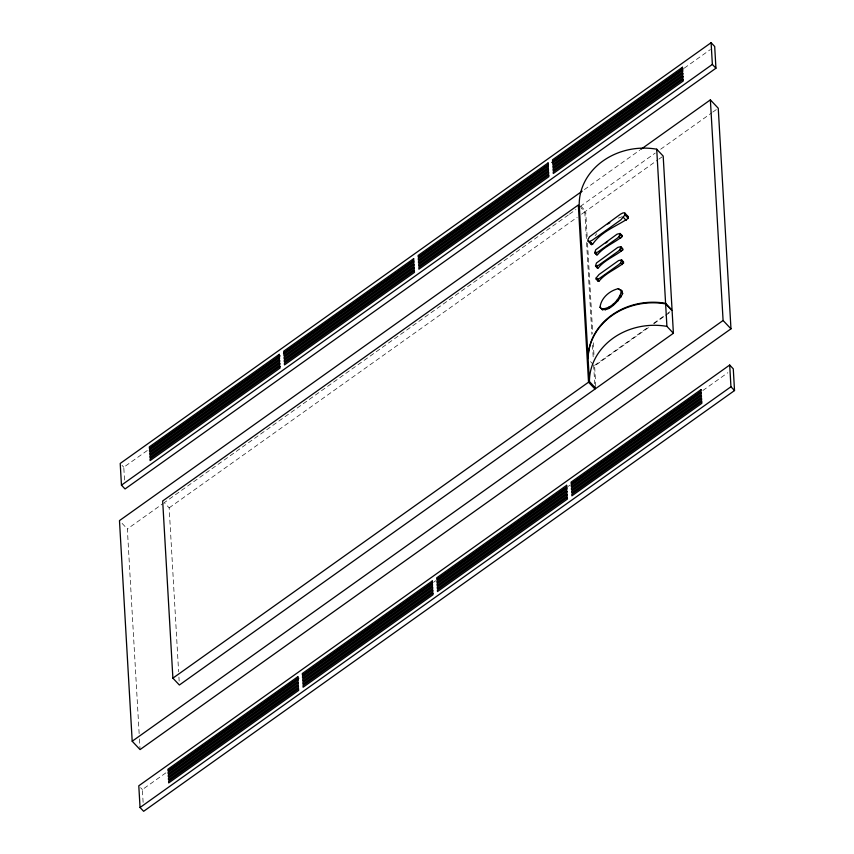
<?xml version="1.0" encoding="UTF-8"?>
<svg xmlns="http://www.w3.org/2000/svg" width="854" height="854" viewBox="0 0 854 854"><rect width="100%" height="100%" fill="white"/><g stroke="black" fill="none" stroke-linecap="round" stroke-linejoin="round"><path stroke-width="0.64" stroke-dasharray="4.27 3.2" d="M595.121 235.693L596.797 233.654M124.524 480.012L123.787 467.234L148.777 449.45M684.267 68.149L710.347 49.585M584.371 189.588L639.763 150.144M139.149 733.629L127.353 528.957L163.189 503.433M568.348 214.952L164.278 502.664L169.156 507.842L178.614 671.788M569.437 214.183L575.948 209.54M580.293 206.444L655.242 153.079M660.676 149.215L711.724 112.867M712.812 112.087L718.246 108.223M169.156 507.842L577.208 217.3M581.553 214.205L584.809 211.888L580.752 207.597M587.146 236.494L585.695 211.258L657.804 159.911M658.882 159.143L662.117 156.848M594.576 365.373L647.321 327.819M653.78 323.218L666.696 314.026M667.775 313.258L669.92 311.731M648.432 327.626L594.619 365.939L595.761 385.784M653.812 323.794L664.572 316.129M665.65 315.361L669.952 312.297M143.109 802.354L142.372 789.576L166.274 772.571M433.48 582.311L435.657 580.763M568.166 486.406L570.344 484.858M702.863 390.502L727.843 372.707M618.339 218.176L622.715 216.457M580.837 206.102L585.695 211.258M590.562 361.648L592.996 364.22M122.005 465.334L123.787 467.234M122.101 523.395L127.353 528.957M140.59 787.687L142.372 789.576M587.531 243.144L592.74 333.487M593.274 342.785L594.042 356.075M584.809 211.888L586.495 241.202M586.57 242.525L591.875 334.448M592.484 345.101L593.252 358.424M593.637 365.085L594.715 383.734M178.924 677.083L179.148 681.054M139.458 738.945L140.067 749.577"/><path stroke-width="1.28" d="M600.052 307.205C600.96 298.131 609.66 290.595 618.275 288.705L621.925 290.958L622.651 293.573C619.844 299.562 606.415 315.745 600.052 307.205L602.668 310.087M601.579 308.934C610.727 308.849 618.68 300.459 621.264 292.1L620.634 289.591M588.086 241.138L589.783 241.415L592.43 240.102L620.858 219.862L624.968 214.877L624.872 213.105L623.174 212.827L620.527 214.14L589.516 236.793L587.99 239.376L588.086 241.138L591.384 244.628L592.548 244.351C601.237 231.487 616.129 226.47 628.266 218.368L628.16 216.596L624.872 213.105M594.704 252.827L597.747 252.101L617.293 238.181L619.097 236.505L620.1 233.462L617.058 234.188L595.708 249.784L594.704 252.827L596.562 254.802L597.501 254.727C604.088 246.646 614.239 242.952 622.032 236.665L621.958 235.426L620.1 233.462M596.156 277.998L599.038 274.508L618.584 260.587L621.627 259.862L623.484 261.836L623.548 263.075C615.766 269.352 605.614 273.045 599.028 281.137L598.088 281.201L596.231 279.237L596.156 277.998L599.028 281.137M595.473 266.032L598.505 265.306L618.05 251.386L619.855 249.71L620.858 246.667L617.826 247.382L596.466 262.989L595.473 266.032L597.33 268.007L598.259 267.932C604.846 259.851 614.997 256.157 622.79 249.87L622.715 248.631L620.858 246.667M596.231 279.237L599.262 278.511L618.819 264.591L620.623 262.904L621.627 259.862M605.828 243.07L607.642 241.522M711.104 42.7L120.211 463.444L121.46 485.157L125.047 488.958L715.94 68.213L714.691 46.5L711.104 42.7L712.364 64.424L715.94 68.213M149.856 448.67L280.208 355.862M283.464 353.545L413.806 260.737M419.239 256.862L548.492 164.833M551.759 162.506L683.189 68.928M121.46 485.157L712.364 64.424M582.204 191.136L119.475 520.609L132.199 741.229L140.067 749.577L730.971 328.833L718.246 108.223L710.368 99.875L640.852 149.375M172.892 678.151L588.534 382.197L578.318 205.013L162.676 500.967L172.892 678.151L179.372 685.015L595.024 389.061L594.864 386.403M673.4 333.252L595.911 388.431L589.431 381.557L588.128 359.075A63.858 55.243 -3.3 0 1 665.629 303.896L672.109 310.76L673.4 333.252L666.921 326.377L665.629 303.896M132.199 741.229L723.092 320.485L710.368 99.875M729.69 365.042L138.796 785.787L140.045 807.5L143.632 811.3L734.525 390.556L733.276 368.843L729.69 365.042L730.949 386.766L734.525 390.556M168.441 771.023L298.793 678.215M303.138 675.119L432.391 583.079M437.824 579.215L567.088 487.175M571.433 484.079L700.686 392.05M140.045 807.5L730.949 386.766M607.728 224.015L609.831 222.777M620.516 234.967L621.958 235.426M622.043 261.377L623.484 261.836M626.665 215.987L628.16 216.596M621.925 290.958L618.275 288.705M656.705 149.204L663.184 156.079L672.077 310.194L665.597 303.319L656.705 149.204A63.858 55.243 -3.3 0 0 579.215 204.384L588.096 358.499A63.858 55.243 -3.3 0 1 665.597 303.319M624.968 214.877L628.266 218.368M723.092 320.485L730.971 328.833M623.441 217.45L626.206 220.385M620.175 234.701L622.032 236.665M619.097 236.505L620.709 238.202M620.933 247.895L622.79 249.87M619.855 249.71L621.466 251.407M621.691 261.1L623.548 263.075M620.623 262.904L622.224 264.612M589.783 241.415L592.548 244.351M595.259 252.25L596.562 254.802M595.889 253.03L597.501 254.727M596.658 266.224L598.259 267.932M621.264 292.1L622.651 293.573M620.047 295.794L621.136 296.936M617.207 300.021L618.018 300.875M613.225 304.067L613.738 304.611M608.785 307.226L609.308 307.771M604.675 308.945L605.486 309.81M588.534 382.197L595.024 389.061M597.256 266.768L597.33 268.007M598.014 279.963L598.088 281.201M591.278 242.867L591.384 244.628M589.431 381.557A63.858 55.243 -3.3 0 1 666.921 326.377M279.269 354.346L149.322 446.877L149.407 448.478L279.365 355.947L279.269 354.346M413.667 258.655L283.72 351.186L283.806 352.787L413.763 260.256L413.667 258.655M548.065 162.954L418.108 255.485L418.204 257.086L548.161 164.555L548.065 162.954M682.463 67.263L552.506 159.794L552.602 161.395L682.549 68.864L682.463 67.263M279.45 357.378L149.493 449.909L149.589 451.51L279.536 358.979L279.45 357.378M413.838 261.676L283.891 354.207L283.987 355.808L413.934 263.278L413.838 261.676M548.236 165.986L418.289 258.516L418.375 260.118L548.332 167.587L548.236 165.986M682.634 70.295L552.677 162.826L552.773 164.427L682.73 71.896L682.634 70.295M279.621 360.409L149.674 452.94L149.76 454.531L279.717 362L279.621 360.409M414.019 264.708L284.062 357.239L284.158 358.84L414.105 266.309L414.019 264.708M548.417 169.017L418.46 261.548L418.556 263.149L548.503 170.619L548.417 169.017M682.805 73.327L552.858 165.857L552.944 167.448L682.901 74.917L682.805 73.327M279.792 363.43L149.845 455.961L149.941 457.563L279.888 365.032L279.792 363.43M414.19 267.74L284.243 360.271L284.329 361.872L414.286 269.341L414.19 267.74M548.588 172.049L418.631 264.58L418.727 266.181L548.684 173.65L548.588 172.049M682.986 76.348L553.029 168.878L553.125 170.48L683.072 77.949L682.986 76.348M279.973 366.462L150.016 458.993L150.112 460.594L280.059 368.063L279.973 366.462M414.371 270.771L284.414 363.302L284.51 364.904L414.457 272.373L414.371 270.771M548.759 175.07L418.812 267.601L418.898 269.202L548.855 176.671L548.759 175.07M683.157 79.379L553.211 171.91L553.296 173.511L683.253 80.981L683.157 79.379M297.854 676.699L167.907 769.23L168.003 770.82L297.95 678.289L297.854 676.699M432.252 580.998L302.305 673.528L302.391 675.13L432.348 582.599L432.252 580.998M566.65 485.307L436.693 577.838L436.789 579.439L566.746 486.908L566.65 485.307M701.049 389.605L571.091 482.136L571.187 483.738L701.134 391.207L701.049 389.605M298.035 679.72L168.078 772.251L168.174 773.852L298.121 681.321L298.035 679.72M432.434 584.029L302.476 676.56L302.572 678.161L432.519 585.63L432.434 584.029M566.821 488.339L436.874 580.869L436.96 582.46L566.917 489.929L566.821 488.339M701.219 392.637L571.273 485.168L571.358 486.769L701.315 394.238L701.219 392.637M298.206 682.752L168.259 775.283L168.345 776.884L298.302 684.353L298.206 682.752M432.604 587.061L302.647 679.592L302.743 681.193L432.7 588.662L432.604 587.061M567.003 491.36L437.045 583.89L437.141 585.492L567.088 492.961L567.003 491.36M701.39 395.669L571.443 488.2L571.539 489.801L701.486 397.27L701.39 395.669M298.388 685.783L168.43 778.314L168.526 779.915L298.473 687.385L298.388 685.783M432.775 590.082L302.828 682.613L302.914 684.214L432.871 591.683L432.775 590.082M567.173 494.391L437.227 586.922L437.312 588.523L567.269 495.993L567.173 494.391M701.572 398.701L571.614 491.231L571.71 492.833L701.657 400.302L701.572 398.701M298.558 688.815L168.601 781.346L168.697 782.937L298.654 690.406L298.558 688.815M432.957 593.114L302.999 685.645L303.095 687.246L433.042 594.715L432.957 593.114M567.344 497.423L437.397 589.954L437.494 591.555L567.44 499.024L567.344 497.423M701.742 401.732L571.796 494.263L571.881 495.854L701.839 403.323L701.742 401.732"/></g></svg>
